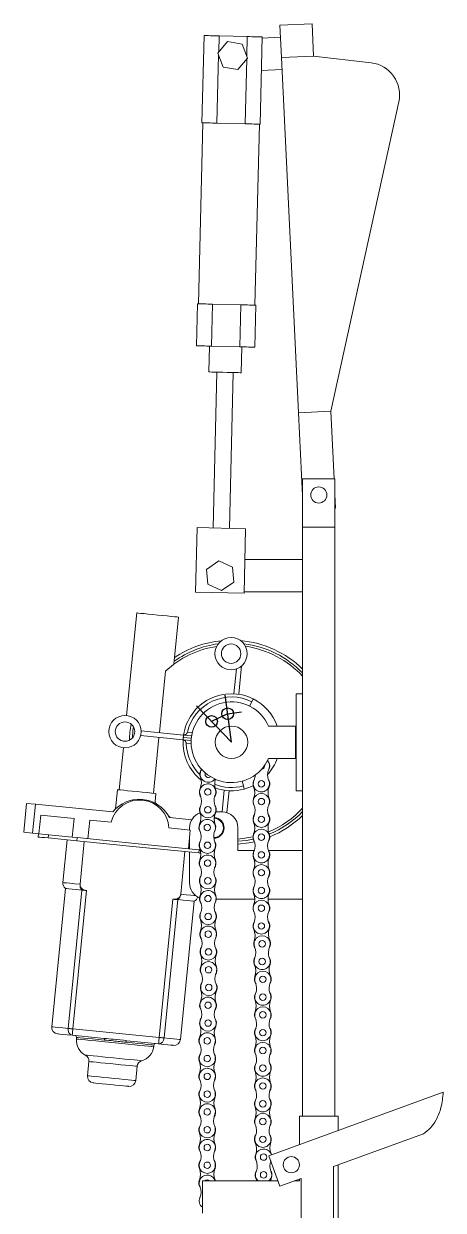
# Model space of a CAD drawing. Header units: millimetres. Extents: x 0 to 1189, y 0 to 841.
# Drawn here: x 225.3 to 251.2, y 466.2 to 539.7 of the extents above; entities that cross this region are included whole.
import ezdxf

# ---------------------------------------------------------------- set-up
doc = ezdxf.new("R2010")
doc.units = ezdxf.units.MM
doc.linetypes.add('CENTERX2', pattern=[20.32, 12.7, -2.54, 2.54, -2.54])

msp = doc.modelspace()

# ---------------------------------------------------------------- linework, layer by layer
at = {"color": 7, "linetype": 'Continuous', "lineweight": 15}
for p, q in [((241.094, 539.563), (243.092, 539.66)), ((243.092, 539.66), (243.189, 537.662)), ((236.281, 533.532), (236.411, 538.93)), ((237.315, 537.891), (237.339, 538.908)), ((237.339, 538.908), (239.082, 538.866)), ((239.053, 537.645), (239.082, 538.866)), ((241.094, 539.563), (241.191, 537.565)), ((237.855, 538.551), (237.27, 537.836)), ((238.767, 538.402), (237.855, 538.551)), ((239.093, 537.537), (238.767, 538.402)), ((239.88, 533.445), (240.01, 538.843)), ((240.009, 538.777), (241.13, 538.831)), ((237.209, 533.509), (237.311, 537.729)), ((237.27, 537.836), (237.596, 536.972)), ((238.508, 536.823), (239.093, 537.537)), ((238.952, 533.467), (239.049, 537.483)), ((241.191, 537.565), (243.189, 537.662)), ((241.191, 537.565), (242.259, 515.591)), ((246.743, 537.243), (243.189, 537.662)), ((237.596, 536.972), (238.508, 536.823)), ((239.96, 536.772), (241.227, 536.834)), ((244.257, 515.688), (248.461, 534.827)), ((236.331, 533.53), (236.061, 522.334)), ((237.209, 533.509), (238.952, 533.467)), ((239.56, 522.249), (239.83, 533.446)), ((235.948, 519.736), (236.011, 522.335)), ((236.876, 519.713), (236.939, 522.312)), ((236.939, 522.312), (238.682, 522.27)), ((238.619, 519.671), (238.682, 522.27)), ((239.547, 519.649), (239.61, 522.248)), ((236.748, 519.716), (236.709, 518.117)), ((236.876, 519.713), (238.619, 519.671)), ((238.709, 518.069), (238.747, 519.668)), ((237.209, 518.105), (236.977, 508.466)), ((237.976, 508.441), (238.209, 518.081)), ((242.259, 515.591), (244.257, 515.688)), ((242.508, 510.48), (242.259, 515.591)), ((244.46, 511.504), (244.257, 515.688)), ((242.508, 511.504), (244.508, 511.504)), ((242.508, 508.504), (242.508, 511.504)), ((244.508, 508.504), (244.508, 511.504)), ((244.548, 509.695), (244.508, 510.528)), ((244.508, 509.693), (244.548, 509.695)), ((235.977, 508.49), (235.88, 504.491)), ((238.976, 508.417), (235.977, 508.49)), ((238.976, 508.417), (238.88, 504.418)), ((242.508, 508.504), (242.508, 472.064)), ((242.508, 508.504), (244.508, 508.504)), ((244.508, 508.504), (244.508, 472.064)), ((237.326, 506.424), (236.569, 505.895)), ((236.569, 505.895), (236.648, 504.975)), ((238.163, 506.033), (237.326, 506.424)), ((238.242, 505.113), (238.163, 506.033)), ((242.508, 506.504), (238.93, 506.504)), ((237.485, 504.584), (238.242, 505.113)), ((238.88, 504.418), (235.88, 504.491)), ((236.648, 504.975), (237.485, 504.584)), ((242.508, 504.504), (238.882, 504.504)), ((232.247, 503.206), (231.615, 496.857)), ((234.544, 500.032), (234.835, 502.948)), ((234.03, 499.606), (233.651, 495.8)), ((238.409, 499.739), (238.256, 498.201)), ((238.554, 498.172), (238.728, 499.922)), ((239.452, 497.887), (239.362, 497.708)), ((242.108, 498.205), (242.508, 498.205)), ((242.108, 492.205), (242.108, 498.205)), ((239.362, 497.708), (239.228, 497.44)), ((232.485, 495.614), (235.112, 495.353)), ((235.141, 495.651), (232.514, 495.913)), ((235.141, 495.651), (235.64, 495.602)), ((242.075, 496.205), (240.399, 496.205)), ((242.075, 494.205), (242.075, 496.205)), ((231.417, 494.866), (231.157, 492.26)), ((233.621, 495.501), (233.277, 492.049)), ((235.61, 495.303), (235.112, 495.353)), ((235.62, 495.453), (235.123, 495.502)), ((240.399, 494.205), (242.075, 494.205)), ((238.765, 492.793), (238.844, 492.503)), ((231.058, 492.27), (230.94, 491.089)), ((233.426, 492.034), (233.374, 491.518)), ((237.662, 492.238), (237.529, 490.904)), ((237.825, 490.852), (237.96, 492.209)), ((238.844, 492.503), (238.896, 492.31)), ((242.108, 492.205), (242.508, 492.205)), ((225.431, 491.423), (225.252, 489.632)), ((225.431, 491.423), (225.971, 491.37)), ((225.971, 491.37), (225.793, 489.578)), ((225.983, 491.369), (225.804, 489.577)), ((225.971, 491.37), (225.983, 491.369)), ((225.983, 491.369), (230.761, 490.893)), ((226.303, 490.695), (226.188, 489.539)), ((228.371, 490.489), (226.303, 490.695)), ((228.256, 489.333), (228.371, 490.489)), ((234.261, 490.544), (235.643, 490.406)), ((237.151, 490.904), (237.508, 490.904)), ((229.225, 489.237), (229.34, 490.392)), ((229.34, 490.392), (230.665, 490.26)), ((235.556, 489.773), (234.23, 489.905)), ((235.44, 488.618), (235.556, 489.773)), ((235.508, 489.778), (235.508, 489.904)), ((238.508, 489.904), (238.508, 488.504)), ((225.252, 489.632), (225.793, 489.578)), ((225.793, 489.578), (225.804, 489.577)), ((225.804, 489.577), (226.163, 489.542)), ((226.163, 489.542), (226.143, 489.343)), ((226.188, 489.539), (228.256, 489.333)), ((226.78, 489.48), (226.76, 489.281)), ((226.76, 489.281), (228.531, 489.105)), ((227.934, 489.164), (227.671, 486.524)), ((228.256, 489.333), (228.551, 489.304)), ((228.551, 489.304), (228.531, 489.105)), ((228.531, 489.105), (232.412, 488.718)), ((228.551, 489.304), (232.333, 488.927)), ((228.736, 486.418), (228.999, 489.058)), ((235.508, 488.611), (235.508, 489.295)), ((232.333, 488.927), (235.44, 488.618)), ((235.229, 488.438), (232.412, 488.718)), ((234.966, 485.797), (235.229, 488.438)), ((235.229, 488.438), (236.094, 488.352)), ((236.114, 488.551), (235.44, 488.618)), ((235.508, 486.504), (235.508, 488.41)), ((236.094, 488.352), (236.114, 488.551)), ((238.508, 488.504), (239.509, 488.504)), ((240.398, 488.504), (242.508, 488.504)), ((227.836, 486.159), (226.984, 477.602)), ((227.997, 477.501), (228.85, 486.058)), ((229.146, 486.029), (228.294, 477.471)), ((233.634, 476.939), (234.486, 485.497)), ((234.783, 485.467), (233.931, 476.91)), ((234.944, 476.809), (235.797, 485.366)), ((237.169, 485.504), (239.54, 485.504)), ((240.367, 485.504), (242.508, 485.504)), ((228.294, 477.471), (233.634, 476.939)), ((230.228, 476.876), (228.254, 477.073)), ((228.526, 476.945), (228.516, 476.841)), ((233.594, 476.541), (231.621, 476.738)), ((233.292, 476.365), (233.303, 476.47)), ((229.282, 475.45), (229.194, 474.568)), ((232.179, 474.27), (232.267, 475.153)), ((240.419, 469.623), (251.208, 473.549)), ((242.308, 472.064), (242.308, 470.31)), ((242.308, 472.064), (244.708, 472.064)), ((244.708, 472.064), (244.708, 471.184)), ((249.976, 470.973), (244.408, 468.946)), ((240.419, 469.623), (241.103, 467.743)), ((240.514, 469.233), (240.544, 469.28)), ((240.59, 469.685), (240.566, 469.751)), ((244.408, 468.946), (244.408, 463.946)), ((244.708, 469.055), (244.708, 462.064)), ((236.308, 466.064), (236.308, 468.064)), ((236.308, 468.064), (240.987, 468.064)), ((237.09, 468.125), (237.11, 468.064)), ((242.408, 468.218), (241.103, 467.743)), ((241.984, 468.064), (242.308, 468.064)), ((242.308, 468.182), (242.308, 468.064)), ((242.408, 463.946), (242.408, 468.218))]:
    msp.add_line(p, q, dxfattribs=at)
at = {"color": 7, "linetype": 'CENTERX2'}
for p, q in [((237.917, 496.613), (237.713, 498.114)), ((237.125, 496.232), (235.948, 497.463)), ((237.868, 496.97), (238.721, 497.086)), ((237.868, 496.97), (236.876, 496.492)), ((238.108, 495.205), (237.917, 496.613)), ((238.108, 495.205), (237.125, 496.232))]:
    msp.add_line(p, q, dxfattribs=at)
at = {"color": 8, "linetype": 'Continuous', "lineweight": 15}
for p, q in [((235.378, 495.829), (235.679, 495.799)), ((235.61, 495.102), (235.309, 495.132))]:
    msp.add_line(p, q, dxfattribs=at)
at = {"color": 7, "linetype": 'Continuous', "lineweight": 15, "flags": 128}
for points in [[(237.339, 538.908), (237.192, 538.911), (237.052, 538.915), (236.92, 538.918), (236.797, 538.921), (236.684, 538.923), (236.581, 538.926), (236.49, 538.928), (236.411, 538.93)], [(240.01, 538.843), (239.931, 538.845), (239.84, 538.847), (239.738, 538.85), (239.624, 538.852), (239.501, 538.855), (239.369, 538.859), (239.229, 538.862), (239.082, 538.866)], [(237.209, 533.509), (237.062, 533.513), (236.922, 533.516), (236.79, 533.519), (236.667, 533.522), (236.553, 533.525), (236.451, 533.527), (236.36, 533.53), (236.281, 533.532)], [(239.88, 533.445), (239.801, 533.447), (239.71, 533.449), (239.607, 533.451), (239.494, 533.454), (239.371, 533.457), (239.239, 533.46), (239.099, 533.464), (238.952, 533.467)], [(236.939, 522.312), (236.792, 522.316), (236.651, 522.319), (236.519, 522.323), (236.396, 522.326), (236.283, 522.328), (236.181, 522.331), (236.09, 522.333), (236.011, 522.335)], [(239.61, 522.248), (239.531, 522.25), (239.44, 522.252), (239.337, 522.255), (239.224, 522.257), (239.101, 522.26), (238.969, 522.263), (238.829, 522.267), (238.682, 522.27)], [(236.876, 519.713), (236.729, 519.717), (236.589, 519.72), (236.457, 519.723), (236.334, 519.726), (236.221, 519.729), (236.118, 519.731), (236.027, 519.734), (235.948, 519.736)], [(239.547, 519.649), (239.468, 519.651), (239.377, 519.653), (239.275, 519.655), (239.161, 519.658), (239.038, 519.661), (238.906, 519.664), (238.766, 519.668), (238.619, 519.671)], [(238.709, 518.069), (238.706, 518.069), (238.651, 518.07), (238.526, 518.073), (238.34, 518.077), (238.107, 518.083), (237.845, 518.089), (237.573, 518.096), (237.311, 518.102), (237.078, 518.108), (236.892, 518.112), (236.767, 518.115), (236.712, 518.117), (236.709, 518.117)], [(232.247, 503.206), (232.267, 503.204), (232.353, 503.195), (232.503, 503.18), (232.709, 503.16), (232.96, 503.135), (233.243, 503.107), (233.541, 503.077)], [(233.541, 503.077), (233.839, 503.047), (234.121, 503.019), (234.372, 502.994), (234.579, 502.974), (234.729, 502.959), (234.815, 502.95), (234.835, 502.948)], [(231.973, 495.473), (232.01, 495.927), (232.041, 496.152)], [(240.401, 493.999), (240.358, 494.08), (240.349, 494.098)], [(236.245, 493.538), (236.241, 493.52), (236.218, 493.436)], [(236.801, 493.074), (236.756, 493.045), (236.68, 493.027)], [(231.058, 492.27), (231.062, 492.27), (231.121, 492.264), (231.249, 492.251), (231.438, 492.232), (231.68, 492.208), (231.96, 492.18), (232.266, 492.15), (232.582, 492.118), (232.891, 492.087), (233.177, 492.059), (233.426, 492.034)], [(238.896, 492.31), (239.35, 492.474), (239.465, 492.529)], [(226.143, 489.343), (226.164, 489.341), (226.244, 489.333), (226.377, 489.319), (226.554, 489.302), (226.76, 489.281)], [(239.434, 489.353), (238.925, 489.261), (238.508, 489.218)], [(239.448, 489.212), (239.03, 489.134), (238.508, 489.077)], [(239.518, 489.05), (239.173, 488.981), (238.508, 488.903)], [(236.209, 488.34), (236.205, 488.341), (236.17, 488.344), (236.133, 488.348), (236.094, 488.352)], [(236.114, 488.551), (236.153, 488.547), (236.17, 488.545)], [(227.836, 486.159), (227.845, 486.158), (227.915, 486.151), (228.053, 486.138), (228.258, 486.117), (228.525, 486.091), (228.85, 486.058)], [(228.85, 486.058), (228.879, 486.055), (228.912, 486.052), (228.947, 486.049), (228.984, 486.045), (229.023, 486.041), (229.063, 486.037), (229.105, 486.033), (229.146, 486.029)], [(234.486, 485.497), (234.528, 485.493), (234.57, 485.489), (234.61, 485.484), (234.649, 485.481), (234.686, 485.477), (234.721, 485.473), (234.754, 485.47), (234.783, 485.467)], [(234.783, 485.467), (235.108, 485.435), (235.375, 485.408), (235.58, 485.388), (235.718, 485.374), (235.788, 485.367), (235.797, 485.366)], [(228.294, 477.471), (228.252, 477.475), (228.211, 477.479), (228.171, 477.483), (228.131, 477.487), (228.094, 477.491), (228.059, 477.494), (228.027, 477.498), (227.997, 477.501)], [(228.294, 477.471), (228.286, 477.393), (228.279, 477.319), (228.272, 477.25), (228.266, 477.19), (228.261, 477.14), (228.257, 477.103), (228.255, 477.081), (228.254, 477.073)], [(228.254, 477.073), (227.935, 477.105), (227.68, 477.13), (227.494, 477.149), (227.38, 477.16), (227.342, 477.164)], [(230.246, 476.774), (230.247, 476.794), (230.247, 476.812), (230.247, 476.83), (230.245, 476.845), (230.242, 476.858), (230.238, 476.868), (230.233, 476.874), (230.228, 476.876)], [(231.621, 476.738), (231.615, 476.736), (231.61, 476.731), (231.604, 476.722), (231.598, 476.71), (231.593, 476.696), (231.589, 476.679), (231.586, 476.66), (231.583, 476.641)], [(233.594, 476.541), (233.595, 476.549), (233.597, 476.571), (233.601, 476.608), (233.606, 476.658), (233.612, 476.718), (233.619, 476.787), (233.626, 476.861), (233.634, 476.939)], [(234.507, 476.45), (234.469, 476.454), (234.355, 476.465), (234.169, 476.484), (233.913, 476.509), (233.594, 476.541)], [(233.931, 476.91), (233.901, 476.913), (233.869, 476.916), (233.834, 476.919), (233.797, 476.923), (233.758, 476.927), (233.717, 476.931), (233.676, 476.935), (233.634, 476.939)], [(231.741, 473.912), (231.704, 473.916), (231.595, 473.926), (231.421, 473.944), (231.194, 473.966), (230.93, 473.993), (230.647, 474.021), (230.364, 474.049), (230.1, 474.075), (229.873, 474.098), (229.699, 474.115), (229.59, 474.126), (229.552, 474.13)], [(239.618, 468.222), (239.652, 468.137), (239.674, 468.064)]]:
    msp.add_lwpolyline(points, dxfattribs=at)
at = {"color": 8, "linetype": 'Continuous', "lineweight": 15, "flags": 128}
for points in [[(227.671, 486.524), (227.681, 486.523), (227.754, 486.515), (227.899, 486.501), (228.114, 486.48), (228.394, 486.452), (228.736, 486.418)], [(234.966, 485.797), (235.307, 485.763), (235.587, 485.735), (235.802, 485.714), (235.909, 485.703)], [(226.984, 477.602), (226.992, 477.601), (227.062, 477.594), (227.201, 477.58), (227.405, 477.56), (227.672, 477.533), (227.997, 477.501)], [(228.516, 476.841), (228.552, 476.837), (228.66, 476.827), (228.836, 476.809), (229.075, 476.785), (229.369, 476.756), (229.71, 476.722), (230.087, 476.684), (230.489, 476.644), (230.904, 476.603), (231.319, 476.562), (231.721, 476.522), (232.098, 476.484), (232.439, 476.45), (232.734, 476.421), (232.972, 476.397), (233.148, 476.38), (233.256, 476.369), (233.292, 476.365)], [(230.246, 476.774), (229.864, 476.812), (229.513, 476.847), (229.204, 476.878), (228.944, 476.904), (228.743, 476.924), (228.605, 476.938), (228.535, 476.945), (228.526, 476.945)], [(233.303, 476.47), (233.294, 476.471), (233.224, 476.478), (233.086, 476.491), (232.885, 476.511), (232.625, 476.537), (232.316, 476.568), (231.965, 476.603), (231.583, 476.641)], [(233.931, 476.91), (234.256, 476.877), (234.523, 476.851), (234.727, 476.83), (234.866, 476.816), (234.936, 476.809), (234.944, 476.809)], [(229.063, 475.848), (229.083, 475.846), (229.172, 475.837), (229.328, 475.821), (229.544, 475.8), (229.813, 475.773), (230.122, 475.742), (230.46, 475.709), (230.812, 475.674)], [(232.267, 475.153), (232.247, 475.155), (232.161, 475.164), (232.01, 475.179), (231.801, 475.2), (231.544, 475.225), (231.251, 475.254), (230.936, 475.286), (230.613, 475.318), (230.298, 475.349), (230.005, 475.378), (229.748, 475.404), (229.539, 475.425), (229.388, 475.44), (229.302, 475.449), (229.282, 475.45)], [(230.812, 475.674), (231.163, 475.639), (231.501, 475.605), (231.81, 475.574), (232.079, 475.547), (232.295, 475.526), (232.451, 475.51), (232.54, 475.501), (232.56, 475.499)], [(229.194, 474.568), (229.214, 474.566), (229.3, 474.557), (229.451, 474.542), (229.66, 474.521), (229.917, 474.496), (230.21, 474.466), (230.525, 474.435), (230.848, 474.403), (231.163, 474.371), (231.456, 474.342), (231.713, 474.317), (231.922, 474.296), (232.073, 474.281), (232.159, 474.272), (232.179, 474.27)]]:
    msp.add_lwpolyline(points, dxfattribs=at)
at = {"color": 7, "linetype": 'Continuous', "lineweight": 15}
for centre, radius in [((243.508, 510.504), 0.5), ((238.082, 500.684), 1), ((238.082, 500.684), 0.6), ((231.516, 495.862), 1), ((231.516, 495.862), 0.6), ((238.108, 495.205), 1.003), ((239.954, 492.634), 0.2), ((236.636, 492.128), 0.2), ((236.646, 491.028), 0.2), ((239.954, 491.534), 0.2), ((239.954, 490.434), 0.2), ((236.61, 489.928), 0.2), ((236.62, 488.828), 0.2), ((239.954, 489.334), 0.2), ((239.954, 488.234), 0.2), ((236.63, 487.728), 0.2), ((236.64, 486.628), 0.2), ((239.954, 487.134), 0.2), ((239.954, 486.034), 0.2), ((236.65, 485.528), 0.2), ((236.66, 484.428), 0.2), ((239.954, 484.934), 0.2), ((239.954, 483.834), 0.2), ((236.67, 483.328), 0.2), ((236.68, 482.229), 0.2), ((240, 482.735), 0.2), ((240, 481.635), 0.2), ((236.69, 481.129), 0.2), ((236.7, 480.029), 0.2), ((240.046, 480.536), 0.2), ((240.046, 479.436), 0.2), ((236.654, 478.93), 0.2), ((236.654, 477.83), 0.2), ((240.046, 478.336), 0.2), ((240.046, 477.236), 0.2), ((236.607, 476.731), 0.2), ((236.607, 475.631), 0.2), ((240.046, 476.136), 0.2), ((240.046, 475.036), 0.2), ((236.607, 474.531), 0.2), ((236.607, 473.431), 0.2), ((240.046, 473.936), 0.2), ((240.046, 472.836), 0.2), ((236.607, 472.331), 0.2), ((236.607, 471.231), 0.2), ((240.046, 471.736), 0.2), ((240.046, 470.636), 0.2), ((236.607, 470.131), 0.2), ((236.607, 469.031), 0.2), ((240.092, 469.537), 0.2), ((241.808, 469.064), 0.5), ((240.092, 468.437), 0.2)]:
    msp.add_circle(centre, radius, dxfattribs=at)
at = {"color": 7, "linetype": 'Continuous'}
for centre in [(237.868, 496.97), (236.876, 496.492)]:
    msp.add_circle(centre, 0.36, dxfattribs=at)
at = {"color": 7, "linetype": 'Continuous', "lineweight": 15}
for centre, radius, start, end in [((246.508, 535.256), 2, 347.6105, 83.26221), ((238.108, 495.205), 6.314, 95.63996, 123.91089), ((238.108, 495.205), 6.314, 45.82586, 84.90912), ((238.108, 495.205), 6, 98.81443, 132.81688), ((238.108, 495.205), 6.141, 97.68864, 125.26275), ((238.108, 495.205), 6.141, 44.23202, 82.86043), ((238.108, 495.205), 6, 42.83343, 81.73465), ((238.108, 495.205), 3, 63.38478, 171.44605), ((238.108, 495.205), 2.8, 63.38478, 167.13128), ((238.108, 495.205), 3, 19.47122, 63.38478), ((238.108, 495.205), 2.5, 23.57818, 336.42182), ((238.108, 495.205), 6.314, 169.76272, 178.86134), ((238.108, 495.205), 3, 177.17802, 231.26447), ((238.108, 495.205), 2.8, 181.49279, 226.32481), ((238.108, 495.205), 3, 318.11186, 340.52878), ((236.672, 493.227), 0.52, 146.11104, 200.08893), ((236.672, 493.227), 0.5, 155.29471, 323.41629), ((239.954, 493.734), 0.2, 274.03823, 8.84197), ((239.954, 493.734), 0.5, 336.98112, 40.9673), ((241.254, 493.181), 0.913, 156.98112, 200.52483), ((239.954, 493.734), 0.52, 324.2506, 30.7364), ((236.636, 492.128), 0.5, 333.50487, 207.5353), ((235.292, 492.722), 0.95, 336.1454, 20.08893), ((236.672, 493.227), 0.2, 157.98881, 272.30993), ((238.017, 492.632), 0.95, 162.81074, 200.08893), ((238.108, 495.205), 2.8, 248.17379, 285.23928), ((239.954, 492.634), 0.52, 143.80112, 201.97177), ((239.954, 492.634), 0.5, 152.98478, 27.01522), ((238.653, 493.181), 0.913, 339.47517, 359.57321), ((239.954, 492.634), 0.52, 338.02823, 36.19888), ((236.636, 492.128), 0.52, 156.1454, 216.71897), ((235.34, 491.568), 0.913, 337.50121, 21.04491), ((237.942, 491.592), 0.913, 159.99526, 203.53897), ((236.636, 492.128), 0.52, 324.32121, 20.08893), ((238.108, 495.205), 3, 250.38773, 285.23928), ((239.954, 491.534), 0.5, 336.98112, 203.01888), ((238.59, 492.084), 0.95, 338.02823, 21.97177), ((241.317, 492.084), 0.95, 158.02823, 201.97177), ((232.422, 489.826), 1.81, 2.50221, 166.12185), ((232.398, 489.58), 2.098, 27.35928, 141.26478), ((238.108, 495.205), 6, 217.91334, 219.76398), ((236.646, 491.028), 0.52, 144.77069, 200.08893), ((236.646, 491.028), 0.5, 157.50121, 23.53897), ((236.646, 491.028), 0.52, 336.1454, 36.26949), ((239.954, 491.534), 0.52, 158.02823, 215.7494), ((238.653, 490.981), 0.913, 339.47517, 23.01888), ((241.254, 490.981), 0.913, 156.98112, 200.52483), ((239.954, 491.534), 0.52, 324.2506, 21.97177), ((238.108, 495.205), 6, 229.37272, 231.08985), ((236.508, 489.904), 1, 110.34349, 180), ((236.61, 489.928), 0.5, 333.50487, 207.5353), ((235.265, 490.523), 0.95, 336.1454, 20.08893), ((237.008, 489.904), 0.6, 269.86491, 86.65468), ((237.008, 489.904), 0.64, 270.29895, 86.52662), ((237.99, 490.433), 0.95, 156.1454, 200.08893), ((237.508, 489.904), 1, 0, 90), ((239.954, 490.434), 0.52, 143.80112, 201.97177), ((239.954, 490.434), 0.5, 152.98478, 27.01522), ((239.954, 490.434), 0.52, 338.02823, 36.19888), ((238.108, 495.205), 6, 292.39752, 317.16657), ((238.108, 495.205), 6.141, 292.29685, 315.76798), ((238.108, 495.205), 6.314, 292.0003, 314.17414), ((236.61, 489.928), 0.52, 156.1454, 216.71897), ((235.314, 489.369), 0.913, 337.50121, 21.04491), ((237.916, 489.393), 0.913, 159.99526, 203.53897), ((236.61, 489.928), 0.52, 324.32121, 20.08893), ((239.954, 489.334), 0.5, 336.98112, 203.01888), ((238.59, 489.884), 0.95, 338.02823, 21.97177), ((241.317, 489.884), 0.95, 158.02823, 201.97177), ((223.882, 466.545), 23.109, 84.2734, 84.33534), ((236.62, 488.828), 0.52, 144.77069, 202.49185), ((236.62, 488.828), 0.5, 157.50121, 23.53897), ((236.62, 488.828), 0.52, 338.54832, 36.26949), ((239.954, 489.334), 0.52, 158.02823, 215.7494), ((238.653, 488.781), 0.913, 339.47517, 23.01888), ((241.254, 488.781), 0.913, 156.98112, 200.52483), ((239.954, 489.334), 0.52, 324.2506, 21.97177), ((235.229, 488.438), 0.000241, 244.38452, 287.98733), ((236.63, 487.728), 0.5, 333.50487, 207.5353), ((235.262, 488.266), 0.95, 338.54832, 22.49185), ((237.988, 488.291), 0.95, 158.54832, 202.49185), ((239.954, 488.234), 0.52, 143.80112, 201.97177), ((239.954, 488.234), 0.5, 152.98478, 27.01522), ((239.954, 488.234), 0.52, 338.02823, 36.19888), ((236.63, 487.728), 0.52, 158.54832, 216.71897), ((235.334, 487.169), 0.913, 337.50121, 21.04491), ((237.935, 487.193), 0.913, 159.99526, 203.53897), ((236.63, 487.728), 0.52, 324.32121, 22.49185), ((239.954, 487.134), 0.5, 336.98112, 203.01888), ((238.59, 487.684), 0.95, 338.02823, 21.97177), ((241.317, 487.684), 0.95, 158.02823, 201.97177), ((236.64, 486.628), 0.52, 144.77069, 202.49185), ((236.64, 486.628), 0.5, 157.50121, 23.53897), ((236.64, 486.628), 0.52, 338.54832, 36.26949), ((239.954, 487.134), 0.52, 158.02823, 215.7494), ((238.653, 486.581), 0.913, 339.47517, 23.01888), ((241.254, 486.581), 0.913, 156.98112, 200.52483), ((239.954, 487.134), 0.52, 324.2506, 21.97177), ((228.069, 486.484), 0.4, 174.31203, 234.31203), ((229.17, 486.358), 0.438, 172.11962, 223.07072), ((236.508, 486.504), 1, 180, 247.92129), ((236.65, 485.528), 0.5, 333.50487, 207.5353), ((235.282, 486.066), 0.95, 338.54832, 22.49185), ((238.008, 486.091), 0.95, 158.54832, 202.49185), ((239.954, 486.034), 0.52, 143.80112, 201.97177), ((239.954, 486.034), 0.5, 152.98478, 27.01522), ((239.954, 486.034), 0.52, 338.02823, 36.19888), ((234.528, 485.824), 0.438, 305.55189, 356.50548), ((235.632, 485.731), 0.4, 294.31203, 345.60036), ((236.65, 485.528), 0.52, 158.54832, 216.71897), ((235.354, 484.969), 0.913, 337.50121, 21.04491), ((237.955, 484.993), 0.913, 159.99526, 203.53897), ((236.65, 485.528), 0.52, 324.32121, 22.49185), ((239.954, 484.934), 0.5, 336.98112, 203.01888), ((238.59, 485.484), 0.95, 338.02823, 21.97177), ((241.317, 485.484), 0.95, 158.02823, 201.97177), ((236.66, 484.428), 0.52, 144.77069, 202.49185), ((236.66, 484.428), 0.5, 157.50121, 23.53897), ((236.66, 484.428), 0.52, 338.54832, 36.26949), ((239.954, 484.934), 0.52, 158.02823, 215.7494), ((238.653, 484.381), 0.913, 339.47517, 23.01888), ((241.254, 484.381), 0.913, 156.98112, 200.52483), ((239.954, 484.934), 0.52, 324.2506, 21.97177), ((236.67, 483.328), 0.5, 333.50487, 207.5353), ((235.302, 483.866), 0.95, 338.54832, 22.49185), ((238.028, 483.891), 0.95, 158.54832, 202.49185), ((239.954, 483.834), 0.52, 143.80112, 204.37469), ((239.954, 483.834), 0.5, 152.98478, 27.01522), ((239.954, 483.834), 0.52, 340.43115, 36.19888), ((236.67, 483.328), 0.52, 158.54832, 216.71897), ((235.374, 482.769), 0.913, 337.50121, 21.04491), ((237.975, 482.793), 0.913, 159.99526, 203.53897), ((236.67, 483.328), 0.52, 324.32121, 22.49185), ((238.615, 483.227), 0.95, 340.43115, 24.37469), ((240, 482.735), 0.5, 336.98112, 203.01888), ((241.339, 483.341), 0.95, 160.43115, 204.37469), ((236.68, 482.229), 0.52, 144.77069, 202.49185), ((236.68, 482.229), 0.5, 157.50121, 23.53897), ((236.68, 482.229), 0.52, 338.54832, 36.26949), ((240, 482.735), 0.52, 160.43115, 215.7494), ((238.699, 482.182), 0.913, 339.47517, 23.01888), ((241.3, 482.182), 0.913, 156.98112, 200.52483), ((240, 482.735), 0.52, 324.2506, 24.37469), ((236.69, 481.129), 0.5, 333.50487, 207.5353), ((235.322, 481.666), 0.95, 338.54832, 22.49185), ((238.048, 481.691), 0.95, 158.54832, 202.49185), ((240, 481.635), 0.52, 143.80112, 204.37469), ((240, 481.635), 0.5, 152.98478, 27.01522), ((240, 481.635), 0.52, 340.43115, 36.19888), ((236.69, 481.129), 0.52, 158.54832, 216.71897), ((235.394, 480.569), 0.913, 337.50121, 21.04491), ((237.995, 480.593), 0.913, 159.99526, 203.53897), ((236.69, 481.129), 0.52, 324.32121, 22.49185), ((238.661, 481.028), 0.95, 340.43115, 24.37469), ((240.046, 480.536), 0.5, 336.98112, 203.01888), ((241.385, 481.142), 0.95, 160.43115, 204.37469), ((236.7, 480.029), 0.52, 144.77069, 199.56885), ((236.7, 480.029), 0.5, 157.50121, 23.53897), ((236.7, 480.029), 0.52, 335.62531, 36.26949), ((240.046, 480.536), 0.52, 160.43115, 215.7494), ((238.745, 479.983), 0.913, 339.47517, 23.01888), ((241.347, 479.983), 0.913, 156.98112, 200.52483), ((240.046, 480.536), 0.52, 324.2506, 24.37469), ((236.654, 478.93), 0.5, 332.98478, 207.01522), ((235.315, 479.536), 0.95, 335.62531, 19.56885), ((238.039, 479.422), 0.95, 155.62531, 199.56885), ((240.046, 479.436), 0.52, 143.80112, 201.97177), ((240.046, 479.436), 0.5, 152.98478, 27.01522), ((240.046, 479.436), 0.52, 338.02823, 36.19888), ((236.654, 478.93), 0.52, 155.62531, 216.19888), ((235.353, 478.382), 0.913, 336.98112, 20.52483), ((237.954, 478.382), 0.913, 159.47517, 203.01888), ((236.654, 478.93), 0.52, 323.80112, 19.56885), ((240.046, 478.336), 0.5, 336.98112, 203.01888), ((238.683, 478.886), 0.95, 338.02823, 21.97177), ((241.409, 478.886), 0.95, 158.02823, 201.97177), ((236.654, 477.83), 0.52, 144.2506, 199.56885), ((236.654, 477.83), 0.5, 156.98112, 23.01888), ((236.654, 477.83), 0.52, 335.62531, 35.7494), ((240.046, 478.336), 0.52, 158.02823, 215.7494), ((238.745, 477.783), 0.913, 339.47517, 23.01888), ((241.347, 477.783), 0.913, 156.98112, 200.52483), ((240.046, 478.336), 0.52, 324.2506, 21.97177), ((227.382, 477.562), 0.4, 174.31203, 264.31203), ((228.349, 477.421), 0.361, 167.23188, 254.79061), ((236.607, 476.731), 0.5, 332.98478, 207.01522), ((235.268, 477.337), 0.95, 335.62531, 19.56885), ((237.993, 477.223), 0.95, 155.62531, 199.56885), ((240.046, 477.236), 0.52, 143.80112, 201.97177), ((240.046, 477.236), 0.5, 152.98478, 27.01522), ((240.046, 477.236), 0.52, 338.02823, 36.19888), ((228.427, 476.955), 0.1, 354.31203, 84.31203), ((229.511, 476.742), 1, 174.31203, 243.3872), ((233.402, 476.46), 0.1, 84.31203, 174.31203), ((233.57, 476.901), 0.361, 273.83157, 1.39404), ((234.546, 476.848), 0.4, 264.31203, 354.31203), ((236.607, 476.731), 0.52, 155.62531, 216.19888), ((235.307, 476.183), 0.913, 336.98112, 20.52483), ((237.908, 476.183), 0.913, 159.47517, 203.01888), ((236.607, 476.731), 0.52, 323.80112, 19.56885), ((240.046, 476.136), 0.5, 336.98112, 203.01888), ((238.683, 476.686), 0.95, 338.02823, 21.97177), ((241.409, 476.686), 0.95, 158.02823, 201.97177), ((228.884, 475.49), 0.4, 354.31203, 63.3872), ((232.297, 476.464), 1, 285.23687, 354.31203), ((236.607, 475.631), 0.52, 144.2506, 201.97177), ((236.607, 475.631), 0.5, 156.98112, 23.01888), ((236.607, 475.631), 0.52, 338.02823, 35.7494), ((240.046, 476.136), 0.52, 158.02823, 215.7494), ((238.745, 475.583), 0.913, 339.47517, 23.01888), ((241.347, 475.583), 0.913, 156.98112, 200.52483), ((240.046, 476.136), 0.52, 324.2506, 21.97177), ((232.665, 475.113), 0.4, 105.23687, 174.31203), ((236.607, 474.531), 0.5, 332.98478, 207.01522), ((235.244, 475.081), 0.95, 338.02823, 21.97177), ((237.971, 475.081), 0.95, 158.02823, 201.97177), ((240.046, 475.036), 0.52, 143.80112, 201.97177), ((240.046, 475.036), 0.5, 152.98478, 27.01522), ((240.046, 475.036), 0.52, 338.02823, 36.19888), ((229.592, 474.528), 0.4, 174.31203, 264.31203), ((231.781, 474.31), 0.4, 264.31203, 354.31203), ((236.607, 474.531), 0.52, 158.02823, 216.19888), ((235.307, 473.983), 0.913, 336.98112, 20.52483), ((237.908, 473.983), 0.913, 159.47517, 203.01888), ((236.607, 474.531), 0.52, 323.80112, 21.97177), ((240.046, 473.936), 0.5, 336.98112, 203.01888), ((238.683, 474.486), 0.95, 338.02823, 21.97177), ((241.409, 474.486), 0.95, 158.02823, 201.97177), ((236.607, 473.431), 0.52, 144.2506, 201.97177), ((236.607, 473.431), 0.5, 156.98112, 23.01888), ((236.607, 473.431), 0.52, 338.02823, 35.7494), ((240.046, 473.936), 0.52, 158.02823, 215.7494), ((238.745, 473.383), 0.913, 339.47517, 23.01888), ((241.347, 473.383), 0.913, 156.98112, 200.52483), ((240.046, 473.936), 0.52, 324.2506, 21.97177), ((236.607, 472.331), 0.5, 332.98478, 207.01522), ((235.244, 472.881), 0.95, 338.02823, 21.97177), ((237.971, 472.881), 0.95, 158.02823, 201.97177), ((240.046, 472.836), 0.52, 143.80112, 201.97177), ((240.046, 472.836), 0.5, 152.98478, 27.01522), ((240.046, 472.836), 0.52, 338.02823, 36.19888), ((236.607, 472.331), 0.52, 158.02823, 216.19888), ((235.307, 471.783), 0.913, 336.98112, 20.52483), ((237.908, 471.783), 0.913, 159.47517, 203.01888), ((236.607, 472.331), 0.52, 323.80112, 21.97177), ((240.046, 471.736), 0.5, 336.98112, 203.01888), ((238.683, 472.286), 0.95, 338.02823, 21.97177), ((241.409, 472.286), 0.95, 158.02823, 201.97177), ((236.607, 471.231), 0.52, 144.2506, 201.97177), ((236.607, 471.231), 0.5, 156.98112, 23.01888), ((236.607, 471.231), 0.52, 338.02823, 35.7494), ((240.046, 471.736), 0.52, 158.02823, 215.7494), ((238.745, 471.183), 0.913, 339.47517, 23.01888), ((241.347, 471.183), 0.913, 156.98112, 200.52483), ((240.046, 471.736), 0.52, 324.2506, 21.97177), ((236.607, 470.131), 0.5, 332.98478, 207.01522), ((235.244, 470.681), 0.95, 338.02823, 21.97177), ((237.971, 470.681), 0.95, 158.02823, 201.97177), ((240.046, 470.636), 0.52, 143.80112, 204.37469), ((240.046, 470.636), 0.5, 152.98478, 27.01522), ((240.046, 470.636), 0.52, 340.43115, 36.19888), ((236.607, 470.131), 0.52, 158.02823, 216.19888), ((235.307, 469.583), 0.913, 336.98112, 20.52483), ((237.908, 469.583), 0.913, 159.47517, 203.01888), ((236.607, 470.131), 0.52, 323.80112, 21.97177), ((238.707, 470.029), 0.95, 340.43115, 24.37469), ((240.092, 469.537), 0.5, 16.42223, 203.01888), ((241.431, 470.143), 0.95, 160.43115, 204.37469), ((236.607, 469.031), 0.52, 144.2506, 201.97177), ((236.607, 469.031), 0.5, 156.98112, 23.01888), ((236.607, 469.031), 0.52, 338.02823, 35.7494), ((240.092, 469.537), 0.52, 160.43115, 215.7494), ((238.791, 468.984), 0.913, 339.47517, 23.01888), ((241.393, 468.984), 0.913, 159.68587, 200.52483), ((236.607, 467.931), 0.5, 15.45842, 207.01522), ((235.244, 468.481), 0.95, 338.02823, 21.97177), ((237.971, 468.481), 0.95, 158.02823, 201.97177), ((240.092, 468.437), 0.52, 143.80112, 204.37469), ((240.092, 468.437), 0.5, 152.98478, 228.21241), ((240.092, 468.437), 0.5, 311.78759, 27.01522), ((240.092, 468.437), 0.52, 340.43115, 36.19888), ((236.607, 467.931), 0.52, 158.02823, 216.19888), ((235.307, 467.383), 0.913, 336.98112, 20.52483), ((236.607, 467.931), 0.2, 90, 138.21423), ((236.607, 467.931), 0.2, 41.78577, 90), ((241.477, 467.944), 0.95, 160.43115, 172.77057), ((236.607, 466.831), 0.5, 156.98112, 233.20093)]:
    msp.add_arc(centre, radius, start, end, dxfattribs=at)
for points, knots in [([(235.123, 495.502), (235.123, 495.508), (235.126, 495.534), (235.131, 495.579), (235.137, 495.624), (235.141, 495.648), (235.141, 495.65), (235.141, 495.651)], [0, 0, 0, 0, 0.064046, 0.31933, 0.574846, 0.830687, 1, 1, 1, 1]), ([(235.141, 495.651), (235.173, 495.652), (235.228, 495.654), (235.299, 495.696), (235.345, 495.747), (235.369, 495.793), (235.376, 495.82), (235.378, 495.829)], [0, 0, 0, 0, 0.34067, 0.594409, 0.782131, 0.930612, 1, 1, 1, 1]), ([(235.112, 495.353), (235.112, 495.355), (235.112, 495.359), (235.114, 495.394), (235.117, 495.443), (235.121, 495.483), (235.123, 495.502)], [0, 0, 0, 0, 0.2557, 0.511393, 0.767299, 1, 1, 1, 1]), ([(235.309, 495.132), (235.307, 495.152), (235.303, 495.191), (235.276, 495.25), (235.23, 495.307), (235.17, 495.343), (235.127, 495.35), (235.112, 495.353)], [0, 0, 0, 0, 0.151441, 0.301937, 0.525983, 0.826141, 1, 1, 1, 1]), ([(228.736, 486.418), (228.736, 486.382), (228.736, 486.311), (228.783, 486.211), (228.859, 486.127), (228.981, 486.053), (229.084, 486.038), (229.146, 486.029)], [0, 0, 0, 0, 0.1679783, 0.3355968, 0.5097594, 0.7024492, 1, 1, 1, 1]), ([(234.486, 485.497), (234.555, 485.494), (234.667, 485.489), (234.813, 485.549), (234.909, 485.635), (234.955, 485.726), (234.963, 485.781), (234.966, 485.797)], [0, 0, 0, 0, 0.320822, 0.527304, 0.734742, 0.922544, 1, 1, 1, 1]), ([(230.228, 476.876), (230.418, 476.861), (230.881, 476.823), (231.346, 476.769), (231.621, 476.738)], [0, 0, 0, 0, 0.409744, 1, 1, 1, 1]), ([(231.583, 476.641), (231.456, 476.656), (231.197, 476.687), (230.742, 476.737), (230.427, 476.76), (230.246, 476.774)], [0, 0, 0, 0, 0.291096, 0.590474, 1, 1, 1, 1]), ([(251.208, 473.549), (251.174, 473.232), (251.112, 472.639), (250.825, 471.892), (250.443, 471.332), (250.13, 471.092), (249.976, 470.973)], [0, 0, 0, 0, 0.3224228, 0.6020333, 0.8032842, 1, 1, 1, 1])]:
    msp.add_open_spline(points, degree=3, knots=knots, dxfattribs=at)

doc.saveas('drawing.dxf')
